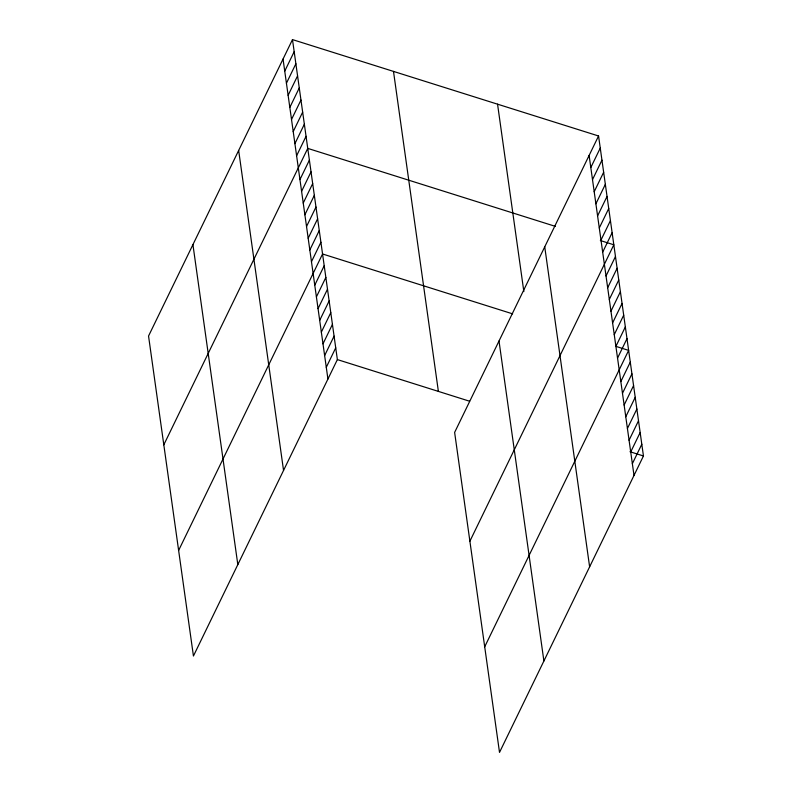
<?xml version="1.0" encoding="UTF-8"?>
<svg xmlns="http://www.w3.org/2000/svg" width="792" height="792" viewBox="0 0 792 792"><rect width="100%" height="100%" fill="white"/><g stroke="black" fill="none" stroke-linecap="round" stroke-linejoin="round"><path stroke-width="1.19" d="M292.486 39.6L148.55 336.026L193.436 656.014L337.372 359.588L292.486 39.6L598.564 135.986L643.451 455.974L499.514 752.4L454.628 432.412L598.564 135.986M284.734 71.151L294.178 51.688M286.427 83.239L295.881 63.776M288.12 95.327L297.574 75.864M289.822 107.415L299.267 87.952M291.515 119.503L300.96 100.039M293.208 131.591L302.663 112.127M294.911 143.679L304.356 124.215M296.604 155.767L306.049 136.303M163.805 444.827L307.751 148.391L555.469 226.403M299.94 179.586L309.395 160.123M301.594 191.317L311.038 171.864M303.237 203.049L312.682 183.595M304.88 214.79L314.335 195.327M306.524 226.522L315.978 207.059M308.177 238.253L317.622 218.79M309.82 249.985L319.265 230.522M311.464 261.716L320.918 242.253M178.626 550.42L322.562 253.984L512.602 313.84M314.761 285.179L324.205 265.726M316.404 296.911L325.849 277.457M318.047 308.652L327.502 289.189M319.691 320.384L329.145 300.92M321.344 332.115L330.789 312.652M322.988 343.847L332.432 324.383M324.631 355.578L334.085 336.115M326.274 367.31L335.729 347.846M590.812 167.538L600.257 148.074M592.505 179.626L601.96 160.162M594.198 191.714L603.653 172.25M595.901 203.801L605.345 184.338M597.594 215.889L607.038 196.426M599.287 227.977L608.741 208.514M600.989 240.065L610.434 220.602M602.682 252.153L612.127 232.7M469.884 541.213L613.83 244.787L600.356 240.54M606.019 275.972L615.473 256.519M607.672 287.714L617.116 268.25M609.315 299.445L618.76 279.982M610.959 311.177L620.413 291.713M612.602 322.908L622.057 303.445M614.255 334.64L623.7 315.176M615.899 346.371L625.343 326.908M617.542 358.103L626.997 338.649M484.704 646.807L628.64 350.381L616.295 346.49M620.839 381.576L630.284 362.112M622.482 393.307L631.927 373.844M624.126 405.039L633.58 385.575M625.769 416.77L635.224 397.307M627.422 428.502L636.867 409.038M629.066 440.233L638.51 420.77M630.709 451.965L640.164 432.511M632.353 463.696L641.807 444.243M337.372 359.588L469.597 401.227M629.986 451.727L643.451 455.974M589.109 155.45L634.006 475.438M544.738 246.847L589.624 566.834M497.554 104.178L523.849 291.585M499.01 341.015L543.896 661.003M393.495 71.409L438.382 391.397M283.041 59.063L327.928 379.041M238.659 150.46L283.546 470.448M192.931 244.629L237.818 564.617"/></g></svg>
